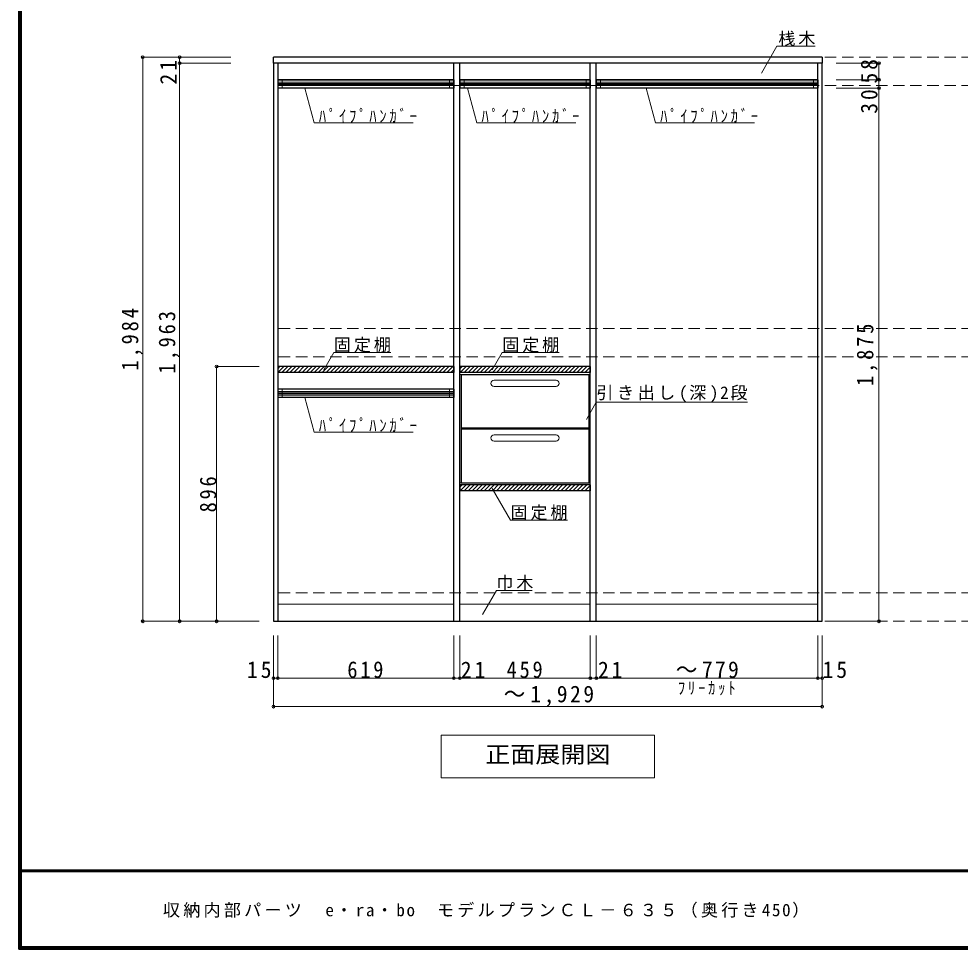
# Model space of a CAD drawing. Units: millimetres at full size, sheet at 1:20; details may follow other scales. Extents: x -3922 to 3878, y -2932 to 2722.
# Drawn here: x -3922 to -612, y -2864 to 408 of the extents above; entities that cross this region are included whole.
import ezdxf
from ezdxf.enums import TextEntityAlignment as Align

# ---------------------------------------------------------------- set-up
doc = ezdxf.new("R2010")
doc.units = ezdxf.units.MM
doc.header["$LTSCALE"] = 20
doc.header["$PDMODE"] = 32
doc.header["$PDSIZE"] = 10
doc.linetypes.add('DASHED2', pattern=[3, 2, -1])
for name, color, linetype, lineweight in [('0-2', 2, 'Continuous', 35), ('0-3_固定棚', 3, 'Continuous', 25), ('0-6_パイプハンガー', 4, 'Continuous', 9), ('0-7_桟木・巾木', 2, 'Continuous', 35), ('0-8', 7, 'Continuous', 18), ('0-A_文字', 7, 'Continuous', 18), ('0-B_寸法', 7, 'Continuous', 9), ('0-C_ハッチ', 4, 'Continuous', 9), ('F-1_枠', 6, 'Continuous', 40)]:
    doc.layers.add(name, color=color, linetype=linetype, lineweight=lineweight)
doc.layers.add('F-A_文字', color=7, linetype='Continuous')
doc.styles.add('ＭＳ ゴシック', font='')
doc.styles.get('ＭＳ ゴシック').set_extended_font_data('MS Gothic')

msp = doc.modelspace()

# ---------------------------------------------------------------- linework, layer by layer
at = {"layer": '0-2', "color": 3, "lineweight": 25}
for p, q in [((-3026.53, 251.73), (-3026.53, 272.73)), ((-1097.53, 272.73), (-3026.53, 272.73)), ((-1097.53, 272.73), (-1097.53, 251.73)), ((-3026.53, 251.73), (-3026.53, -1711.27)), ((-1097.53, 251.73), (-3026.53, 251.73)), ((-3011.53, 251.73), (-3011.53, -1711.27)), ((-2392.53, -1711.27), (-2392.53, 251.73)), ((-2371.53, -1711.27), (-2371.53, 251.73)), ((-1912.53, -1711.27), (-1912.53, 251.73)), ((-1891.53, -1711.27), (-1891.53, 251.73)), ((-1112.53, -1711.27), (-1112.53, 251.73)), ((-1097.53, -1711.27), (-1097.53, 251.73)), ((-3026.53, -1711.27), (-1097.53, -1711.27))]:
    msp.add_line(p, q, dxfattribs=at)
at = {"layer": '0-3_固定棚'}
for p, q in [((-3011.53, -815.27), (-3011.53, -836.27)), ((-2392.53, -815.27), (-3011.53, -815.27)), ((-2392.53, -815.27), (-2392.53, -836.27)), ((-2371.53, -815.27), (-2371.53, -836.27)), ((-1912.53, -815.27), (-2371.53, -815.27)), ((-1912.53, -815.27), (-1912.53, -836.27)), ((-2392.53, -836.27), (-3011.53, -836.27)), ((-1912.53, -836.27), (-2371.53, -836.27)), ((-2371.53, -1231.27), (-2371.53, -1252.27)), ((-1912.53, -1231.27), (-2371.53, -1231.27)), ((-1912.53, -1252.27), (-2371.53, -1252.27)), ((-1912.53, -1231.27), (-1912.53, -1252.27))]:
    msp.add_line(p, q, dxfattribs=at)
at = {"layer": '0-6_パイプハンガー', "color": 3, "lineweight": 25}
for p, q in [((-3011.53, 193.73), (-3011.53, 163.73)), ((-2392.53, 193.73), (-3011.53, 193.73)), ((-2392.53, 193.73), (-2392.53, 163.73)), ((-1912.53, 193.73), (-2371.53, 193.73)), ((-2371.53, 193.73), (-2371.53, 163.73)), ((-1912.53, 193.73), (-1912.53, 163.73)), ((-1112.53, 193.73), (-1891.53, 193.73)), ((-1891.53, 193.73), (-1891.53, 163.73)), ((-1112.53, 193.73), (-1112.53, 163.73)), ((-2392.53, 163.73), (-3011.53, 163.73)), ((-1912.53, 163.73), (-2371.53, 163.73)), ((-1112.53, 163.73), (-1891.53, 163.73)), ((-3011.53, -894.27), (-3011.53, -924.27)), ((-2392.53, -894.27), (-3011.53, -894.27)), ((-2392.53, -924.27), (-3011.53, -924.27)), ((-2392.53, -894.27), (-2392.53, -924.27))]:
    msp.add_line(p, q, dxfattribs=at)
at = {"layer": '0-6_パイプハンガー'}
for p, q in [((-3011.53, 184.73), (-2392.53, 184.73)), ((-3011.53, 180.73), (-2392.53, 180.73)), ((-3011.53, 176.73), (-2392.53, 176.73)), ((-3011.53, 172.73), (-2392.53, 172.73)), ((-2371.53, 184.73), (-1912.53, 184.73)), ((-2371.53, 180.73), (-1912.53, 180.73)), ((-2371.53, 176.73), (-1912.53, 176.73)), ((-2371.53, 172.73), (-1912.53, 172.73)), ((-1891.53, 184.73), (-1112.53, 184.73)), ((-1891.53, 180.73), (-1112.53, 180.73)), ((-1891.53, 176.73), (-1112.53, 176.73)), ((-1891.53, 172.73), (-1112.53, 172.73)), ((-3011.53, -903.27), (-2392.53, -903.27)), ((-3011.53, -907.27), (-2392.53, -907.27)), ((-3011.53, -911.27), (-2392.53, -911.27)), ((-3011.53, -915.27), (-2392.53, -915.27))]:
    msp.add_line(p, q, dxfattribs=at)
at = {"layer": '0-6_パイプハンガー', "color": 7, "lineweight": 18}
for p, q in [((-2996.53, 193.73), (-2996.53, 163.73)), ((-2407.53, 193.73), (-2407.53, 163.73)), ((-2356.53, 193.73), (-2356.53, 163.73)), ((-1927.53, 193.73), (-1927.53, 163.73)), ((-1876.53, 193.73), (-1876.53, 163.73)), ((-1127.53, 193.73), (-1127.53, 163.73)), ((-2996.53, -894.27), (-2996.53, -924.27)), ((-2407.53, -894.27), (-2407.53, -924.27))]:
    msp.add_line(p, q, dxfattribs=at)
at = {"layer": '0-7_桟木・巾木', "color": 7, "lineweight": 18}
for p, q in [((-2392.53, 191.73), (-3011.53, 191.73)), ((-1912.53, 191.73), (-2371.53, 191.73)), ((-1112.53, 191.73), (-1891.53, 191.73)), ((-3011.53, -1651.27), (-2392.53, -1651.27)), ((-2371.53, -1651.27), (-1912.53, -1651.27)), ((-1891.53, -1651.27), (-1112.53, -1651.27))]:
    msp.add_line(p, q, dxfattribs=at)
at = {"layer": '0-8', "color": 3, "lineweight": 25}
for p, q in [((-2366.53, -843.27), (-2366.53, -1224.27)), ((-2366.53, -843.27), (-1917.53, -843.27)), ((-1917.53, -843.27), (-1917.53, -1224.27)), ((-1917.53, -1032.27), (-2366.53, -1032.27)), ((-1917.53, -1035.27), (-2366.53, -1035.27)), ((-2366.53, -1224.27), (-1917.53, -1224.27))]:
    msp.add_line(p, q, dxfattribs=at)
at = {"layer": '0-8'}
for p, q in [((-1917.53, -843.27), (-1912.53, -843.27)), ((-1912.53, -843.27), (-1912.53, -1224.27)), ((-2251.03, -863.27), (-2033.03, -863.27)), ((-2251.03, -885.27), (-2033.03, -885.27)), ((-2251.03, -1055.27), (-2033.03, -1055.27)), ((-2251.03, -1077.27), (-2033.03, -1077.27)), ((-2366.53, -1224.27), (-2371.53, -1224.27)), ((-1917.53, -1224.27), (-1912.53, -1224.27))]:
    msp.add_line(p, q, dxfattribs=at)
msp.add_lwpolyline([(-2366.53, -843.27), (-2371.53, -843.27), (-2371.53, -1224.27)], dxfattribs=at)
for centre, start, end in [((-2251.03, -874.27), 90, 270), ((-2033.03, -874.27), 270, 90), ((-2251.03, -1066.27), 90, 270), ((-2033.03, -1066.27), 270, 90)]:
    msp.add_arc(centre, 11, start, end, dxfattribs=at)
at = {"layer": '0-A_文字'}
for p, q in [((-1310.94, 216.5), (-1256.12, 311.47)), ((-1121.53, 311.47), (-1256.12, 311.47)), ((-2883.79, 41.79), (-2916.46, 163.73)), ((-2311.98, 41.79), (-2344.65, 163.73)), ((-1683.79, 41.79), (-1716.46, 163.73)), ((-2883.79, 41.79), (-2535.41, 41.79)), ((-2311.98, 41.79), (-1963.6, 41.79)), ((-1683.79, 41.79), (-1335.41, 41.79)), ((-2849.25, -826.33), (-2814.23, -765.68)), ((-2614.23, -765.68), (-2814.23, -765.68)), ((-2257.19, -826.33), (-2222.17, -765.68)), ((-2022.17, -765.68), (-2222.17, -765.68)), ((-2883.79, -1046.21), (-2916.46, -924.27)), ((-1926.4, -1001.22), (-1891.38, -940.56)), ((-1360.11, -940.56), (-1891.38, -940.56)), ((-2883.79, -1046.21), (-2535.41, -1046.21)), ((-2291.61, -1686.83), (-2242.86, -1602.39)), ((-2242.86, -1602.39), (-2116.83, -1602.39)), ((-1687.03, -2111.27), (-1687.03, -2261.27)), ((-2437.03, -2261.27), (-1687.03, -2261.27))]:
    msp.add_line(p, q, dxfattribs=at)
for points in [[(-1993.17, -1355.53), (-2193.17, -1355.53), (-2257.19, -1244.63)], [(-1687.03, -2111.27), (-2437.03, -2111.27), (-2437.03, -2261.27)]]:
    msp.add_lwpolyline(points, dxfattribs=at)
at = {"layer": '0-B_寸法', "color": 4}
for p, q in [((-3486.53, 272.73), (-3486.53, -1711.27)), ((-3486.53, 272.73), (-3356.53, 272.73)), ((-3356.53, 272.73), (-3356.53, 251.73)), ((-3356.53, 272.73), (-3176.53, 272.73)), ((-3356.53, 251.73), (-3176.53, 251.73)), ((-3356.53, 251.73), (-3356.53, -1711.27)), ((-897.53, 251.73), (-1047.53, 251.73)), ((-897.53, 251.73), (-897.53, 193.73)), ((-897.53, 193.73), (-1047.53, 193.73)), ((-897.53, 193.73), (-897.53, 163.73)), ((-897.53, 163.73), (-1047.53, 163.73)), ((-897.53, 163.73), (-897.53, -1711.27)), ((-3226.53, -815.27), (-3076.53, -815.27)), ((-3226.53, -1711.27), (-3226.53, -815.27)), ((-3486.53, -1711.27), (-3356.53, -1711.27)), ((-3356.53, -1711.27), (-3076.53, -1711.27)), ((-897.53, -1711.27), (-1047.53, -1711.27)), ((-3026.53, -1911.27), (-3026.53, -1761.27)), ((-3011.53, -1911.27), (-3011.53, -1761.27)), ((-2392.53, -1911.27), (-2392.53, -1761.27)), ((-2371.53, -1911.27), (-2371.53, -1761.27)), ((-1912.53, -1911.27), (-1912.53, -1761.27)), ((-1891.53, -1911.27), (-1891.53, -1761.27)), ((-1112.53, -1911.27), (-1112.53, -1761.27)), ((-1097.53, -1911.27), (-1097.53, -1761.27)), ((-3011.53, -1911.27), (-3026.53, -1911.27)), ((-3026.53, -2011.27), (-3026.53, -1911.27)), ((-2392.53, -1911.27), (-3011.53, -1911.27)), ((-2371.53, -1911.27), (-2392.53, -1911.27)), ((-1112.53, -1911.27), (-2371.53, -1911.27)), ((-1097.53, -1911.27), (-1112.53, -1911.27)), ((-1097.53, -2011.27), (-1097.53, -1911.27)), ((-3026.53, -2011.27), (-1097.53, -2011.27))]:
    msp.add_line(p, q, dxfattribs=at)
at = {"layer": '0-B_寸法', "color": 4, "linetype": 'DASHED2'}
for p, q in [((3092.47, 272.73), (-3026.21, 272.73)), ((3092.47, 172.73), (-3026.21, 172.73)), ((3092.47, -681.27), (-3026.21, -681.27)), ((3092.47, -781.27), (-3026.21, -781.27)), ((3092.47, -1611.27), (-3026.21, -1611.27)), ((3092.47, -1711.27), (-3026.21, -1711.27))]:
    msp.add_line(p, q, dxfattribs=at)
at = {"layer": '0-B_寸法'}
for p in [(-3486.53, 272.73), (-3356.53, 272.73), (-3356.53, 251.73), (-897.53, 251.73), (-897.53, 193.73), (-897.53, 163.73), (-3226.53, -815.27), (-3486.53, -1711.27), (-3356.53, -1711.27), (-3226.53, -1711.27), (-897.53, -1711.27), (-3026.53, -1911.27), (-3011.53, -1911.27), (-2392.53, -1911.27), (-2371.53, -1911.27), (-1912.53, -1911.27), (-1891.53, -1911.27), (-1112.53, -1911.27), (-1097.53, -1911.27), (-3026.53, -2011.27), (-1097.53, -2011.27)]:
    msp.add_point(p, dxfattribs=at)
at = {"layer": '0-C_ハッチ'}
for p, q in [((-3011.53, -822.63), (-3004.17, -815.27)), ((-3011.03, -836.27), (-2990.03, -815.27)), ((-2996.88, -836.27), (-2975.88, -815.27)), ((-2982.74, -836.27), (-2961.74, -815.27)), ((-2968.6, -836.27), (-2947.6, -815.27)), ((-2954.46, -836.27), (-2933.46, -815.27)), ((-2940.32, -836.27), (-2919.32, -815.27)), ((-2926.17, -836.27), (-2905.17, -815.27)), ((-2912.03, -836.27), (-2891.03, -815.27)), ((-2897.89, -836.27), (-2876.89, -815.27)), ((-2883.75, -836.27), (-2862.75, -815.27)), ((-2869.61, -836.27), (-2848.61, -815.27)), ((-2855.46, -836.27), (-2834.46, -815.27)), ((-2841.32, -836.27), (-2820.32, -815.27)), ((-2827.18, -836.27), (-2806.18, -815.27)), ((-2813.04, -836.27), (-2792.04, -815.27)), ((-2798.89, -836.27), (-2777.89, -815.27)), ((-2784.75, -836.27), (-2763.75, -815.27)), ((-2770.61, -836.27), (-2749.61, -815.27)), ((-2756.47, -836.27), (-2735.47, -815.27)), ((-2742.33, -836.27), (-2721.33, -815.27)), ((-2728.18, -836.27), (-2707.18, -815.27)), ((-2714.04, -836.27), (-2693.04, -815.27)), ((-2699.9, -836.27), (-2678.9, -815.27)), ((-2685.76, -836.27), (-2664.76, -815.27)), ((-2671.62, -836.27), (-2650.62, -815.27)), ((-2657.47, -836.27), (-2636.47, -815.27)), ((-2643.33, -836.27), (-2622.33, -815.27)), ((-2629.19, -836.27), (-2608.19, -815.27)), ((-2615.05, -836.27), (-2594.05, -815.27)), ((-2600.9, -836.27), (-2579.9, -815.27)), ((-2586.76, -836.27), (-2565.76, -815.27)), ((-2572.62, -836.27), (-2551.62, -815.27)), ((-2558.48, -836.27), (-2537.48, -815.27)), ((-2544.34, -836.27), (-2523.34, -815.27)), ((-2530.19, -836.27), (-2509.19, -815.27)), ((-2516.05, -836.27), (-2495.05, -815.27)), ((-2501.91, -836.27), (-2480.91, -815.27)), ((-2487.77, -836.27), (-2466.77, -815.27)), ((-2473.63, -836.27), (-2452.63, -815.27)), ((-2459.48, -836.27), (-2438.48, -815.27)), ((-2445.34, -836.27), (-2424.34, -815.27)), ((-2431.2, -836.27), (-2410.2, -815.27)), ((-2417.06, -836.27), (-2396.06, -815.27)), ((-2402.91, -836.27), (-2392.53, -825.88)), ((-2371.53, -823.46), (-2363.34, -815.27)), ((-2370.19, -836.27), (-2349.19, -815.27)), ((-2356.05, -836.27), (-2335.05, -815.27)), ((-2341.91, -836.27), (-2320.91, -815.27)), ((-2327.77, -836.27), (-2306.77, -815.27)), ((-2313.63, -836.27), (-2292.63, -815.27)), ((-2299.48, -836.27), (-2278.48, -815.27)), ((-2285.34, -836.27), (-2264.34, -815.27)), ((-2271.2, -836.27), (-2250.2, -815.27)), ((-2257.06, -836.27), (-2236.06, -815.27)), ((-2242.91, -836.27), (-2221.91, -815.27)), ((-2228.77, -836.27), (-2207.77, -815.27)), ((-2214.63, -836.27), (-2193.63, -815.27)), ((-2200.49, -836.27), (-2179.49, -815.27)), ((-2186.35, -836.27), (-2165.35, -815.27)), ((-2172.2, -836.27), (-2151.2, -815.27)), ((-2158.06, -836.27), (-2137.06, -815.27)), ((-2143.92, -836.27), (-2122.92, -815.27)), ((-2129.78, -836.27), (-2108.78, -815.27)), ((-2115.64, -836.27), (-2094.64, -815.27)), ((-2101.49, -836.27), (-2080.49, -815.27)), ((-2087.35, -836.27), (-2066.35, -815.27)), ((-2073.21, -836.27), (-2052.21, -815.27)), ((-2059.07, -836.27), (-2038.07, -815.27)), ((-2044.92, -836.27), (-2023.92, -815.27)), ((-2030.78, -836.27), (-2009.78, -815.27)), ((-2016.64, -836.27), (-1995.64, -815.27)), ((-2002.5, -836.27), (-1981.5, -815.27)), ((-1988.36, -836.27), (-1967.36, -815.27)), ((-1974.21, -836.27), (-1953.21, -815.27)), ((-1960.07, -836.27), (-1939.07, -815.27)), ((-1945.93, -836.27), (-1924.93, -815.27)), ((-1931.79, -836.27), (-1912.53, -817.01)), ((-1917.65, -836.27), (-1912.53, -831.15)), ((-2371.53, -1239.46), (-2363.34, -1231.27)), ((-2370.19, -1252.27), (-2349.19, -1231.27)), ((-2356.05, -1252.27), (-2335.05, -1231.27)), ((-2341.91, -1252.27), (-2320.91, -1231.27)), ((-2327.77, -1252.27), (-2306.77, -1231.27)), ((-2313.63, -1252.27), (-2292.63, -1231.27)), ((-2299.48, -1252.27), (-2278.48, -1231.27)), ((-2285.34, -1252.27), (-2264.34, -1231.27)), ((-2271.2, -1252.27), (-2250.2, -1231.27)), ((-2257.06, -1252.27), (-2236.06, -1231.27)), ((-2242.91, -1252.27), (-2221.91, -1231.27)), ((-2228.77, -1252.27), (-2207.77, -1231.27)), ((-2214.63, -1252.27), (-2193.63, -1231.27)), ((-2200.49, -1252.27), (-2179.49, -1231.27)), ((-2186.35, -1252.27), (-2165.35, -1231.27)), ((-2172.2, -1252.27), (-2151.2, -1231.27)), ((-2158.06, -1252.27), (-2137.06, -1231.27)), ((-2143.92, -1252.27), (-2122.92, -1231.27)), ((-2129.78, -1252.27), (-2108.78, -1231.27)), ((-2115.64, -1252.27), (-2094.64, -1231.27)), ((-2101.49, -1252.27), (-2080.49, -1231.27)), ((-2087.35, -1252.27), (-2066.35, -1231.27)), ((-2073.21, -1252.27), (-2052.21, -1231.27)), ((-2059.07, -1252.27), (-2038.07, -1231.27)), ((-2044.92, -1252.27), (-2023.92, -1231.27)), ((-2030.78, -1252.27), (-2009.78, -1231.27)), ((-2016.64, -1252.27), (-1995.64, -1231.27)), ((-2002.5, -1252.27), (-1981.5, -1231.27)), ((-1988.36, -1252.27), (-1967.36, -1231.27)), ((-1974.21, -1252.27), (-1953.21, -1231.27)), ((-1960.07, -1252.27), (-1939.07, -1231.27)), ((-1945.93, -1252.27), (-1924.93, -1231.27)), ((-1931.79, -1252.27), (-1912.53, -1233.01)), ((-1917.65, -1252.27), (-1912.53, -1247.15))]:
    msp.add_line(p, q, dxfattribs=at)
at = {"layer": 'F-1_枠'}
for p, q in [((-3922.03, 2722.29), (-3922.03, -2864.37)), ((-3918.7, 2722.29), (-3918.7, -2864.37)), ((-3915.36, 2722.29), (-3915.36, -2864.37)), ((3877.97, -2587.71), (-3922.03, -2587.71)), ((3877.97, -2591.04), (-3922.03, -2591.04)), ((3877.97, -2857.71), (-3922.03, -2857.71)), ((3877.97, -2861.04), (-3922.03, -2861.04)), ((3877.97, -2864.37), (-3922.03, -2864.37))]:
    msp.add_line(p, q, dxfattribs=at)

# ---------------------------------------------------------------- texts
at = {"layer": '0-A_文字', "style": 'ＭＳ ゴシック', "width": 1.1}
msp.add_text('正面展開図', height=58.65, dxfattribs=at).set_placement((-2282.03, -2226.27), align=Align.BOTTOM_LEFT)
at = {"layer": '0-A_文字', "char_height": 43.99, "attachment_point": 7, "style": 'ＭＳ ゴシック'}
for s, insert in [('\\T1.17;桟木', (-1251.53, 311.47)), ('\\T1.39;\\W0.85;ﾊﾟｲﾌﾟﾊﾝｶﾞｰ', (-2866.96, 41.79)), ('\\T1.39;\\W0.85;ﾊﾟｲﾌﾟﾊﾝｶﾞｰ', (-2295.15, 41.79)), ('\\T1.39;\\W0.85;ﾊﾟｲﾌﾟﾊﾝｶﾞｰ', (-1666.96, 41.79)), ('\\T1.17;固定棚', (-2814.23, -765.68)), ('\\T1.17;固定棚', (-2222.17, -765.68)), ('\\T1.21;引き出し(深)2段', (-1891.38, -940.56)), ('\\T1.39;\\W0.85;ﾊﾟｲﾌﾟﾊﾝｶﾞｰ', (-2866.96, -1046.21)), ('\\T1.17;固定棚', (-2193.17, -1355.53)), ('\\T1.17;巾木', (-2242.86, -1602.39)), ('\\T1.39;\\W0.85;ﾌﾘｰｶｯﾄ', (-1604.53, -1971.27))]:
    msp.add_mtext(s, dxfattribs=dict(at, insert=insert))
at = {"layer": '0-B_寸法', "char_height": 58.65, "attachment_point": 7, "rotation": 90, "style": 'ＭＳ ゴシック'}
for s, insert in [('\\T1.27;\\W0.95;21', (-3366.92, 176.73)), ('\\T1.27;\\W0.95;58', (-902.16, 180.23)), ('\\T1.27;\\W0.95;30', (-902.16, 74.01)), ('\\T1.28;\\W0.9;1,984', (-3486.92, -829.27)), ('\\T1.28;\\W0.9;1,963', (-3356.92, -839.77)), ('\\T1.28;\\W0.9;1,875', (-902.16, -883.77)), ('\\T1.27;\\W0.9;896', (-3226.53, -1328.27))]:
    msp.add_mtext(s, dxfattribs=dict(at, insert=insert))
at = {"layer": '0-B_寸法', "char_height": 58.65, "attachment_point": 7, "style": 'ＭＳ ゴシック'}
for s, insert in [('\\T1.27;\\W0.95;15', (-3119.67, -1911.27)), ('\\T1.27;\\W0.9;619', (-2767.03, -1911.27)), ('\\T1.27;\\W0.95;21', (-2367.98, -1911.27)), ('\\T1.27;\\W0.9;459', (-2207.03, -1911.27)), ('\\T1.27;\\W0.95;21', (-1885.45, -1911.27)), ('\\T1.21;\\W0.95;～779', (-1612.03, -1911.27)), ('\\T1.27;\\W0.95;15', (-1095.67, -1911.27)), ('\\T1.23;\\W0.95;～1,929', (-2217.03, -2011.27))]:
    msp.add_mtext(s, dxfattribs=dict(at, insert=insert))
at = {"layer": 'F-A_文字', "insert": (-3415.36, -2754.37), "char_height": 43.99, "attachment_point": 7, "style": 'ＭＳ ゴシック'}
msp.add_mtext('\\T1.19;収納内部パーツ\u3000e・ra・bo\u3000モデルプランＣＬ－６３５（奥行き450）', dxfattribs=at)

doc.saveas('drawing.dxf')
